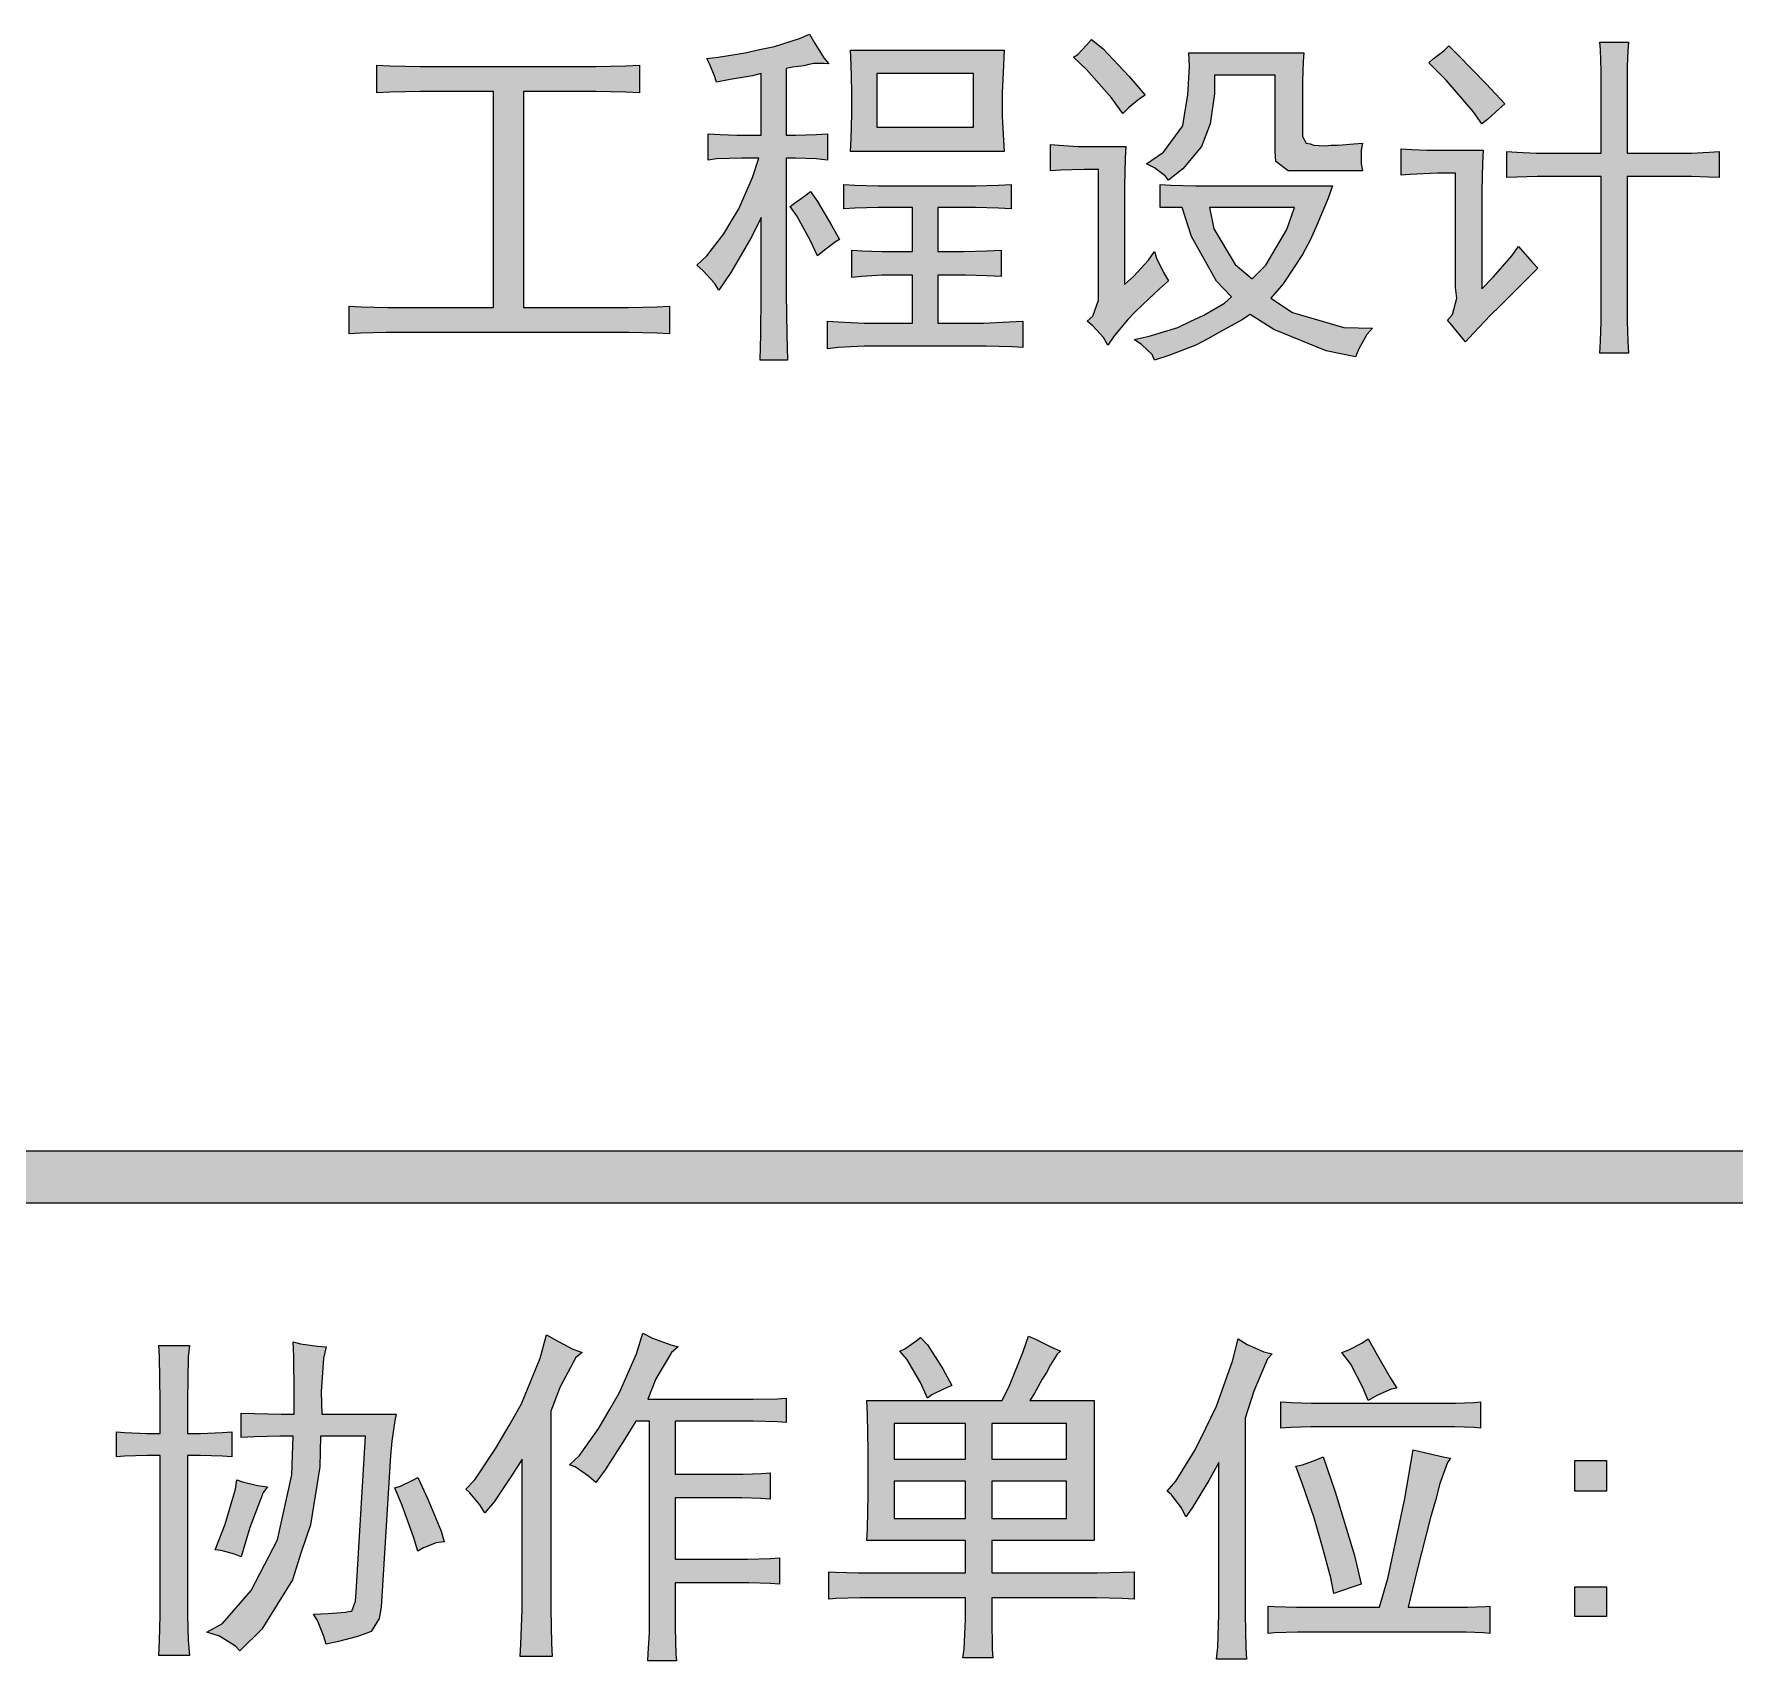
# Model space of a CAD drawing. Header units: millimetres. Extents: x 564 to 880, y 85 to 763.
# Drawn here: x 875.449 to 876.423, y 755.098 to 756.03 of the extents above; entities that cross this region are included whole.
import ezdxf

# ---------------------------------------------------------------- set-up
doc = ezdxf.new("R2010")
doc.units = ezdxf.units.MM

msp = doc.modelspace()

# ---------------------------------------------------------------- hatches: boundary and pattern name
h = msp.add_hatch(color=0)
h.dxf.hatch_style = 2
h.paths.add_polyline_path([(875.83467, 756.01617), (875.84111, 756.01688), (875.85649, 756.01939), (875.86472, 756.02118), (875.87331, 756.02296), (875.88762, 756.02762), (875.89335, 756.03012), (875.89621, 756.02511), (875.90157, 756.01652), (875.90444, 756.01295), (875.90157, 756.0133), (875.89585, 756.0133), (875.89299, 756.01259), (875.89013, 756.01187), (875.88369, 756.01116), (875.88011, 756.01044), (875.88011, 755.97216), (875.88547, 755.97216), (875.89728, 755.97252), (875.90372, 755.97287), (875.90372, 755.95785), (875.89728, 755.95856), (875.88547, 755.95892), (875.88011, 755.95892), (875.88011, 755.88987), (875.88011, 755.88128), (875.88047, 755.85803), (875.88082, 755.84336), (875.86508, 755.84336), (875.86544, 755.85803), (875.8658, 755.88057), (875.8658, 755.88879), (875.8658, 755.92493), (875.86043, 755.9142), (875.84826, 755.89345), (875.84147, 755.88343), (875.83896, 755.88736), (875.83252, 755.89452), (875.82894, 755.89774), (875.83467, 755.90311), (875.84433, 755.91563), (875.84862, 755.92278), (875.85292, 755.92994), (875.86079, 755.94783), (875.86436, 755.95892), (875.8547, 755.95892), (875.84004, 755.95856), (875.83538, 755.95785), (875.83538, 755.97287), (875.84218, 755.97252), (875.85184, 755.97216), (875.85506, 755.97216), (875.8658, 755.97216), (875.8658, 756.00758), (875.86079, 756.00615), (875.84791, 756.004), (875.84004, 756.00257), (875.83896, 756.00615), (875.8361, 756.01295)])
h = msp.add_hatch(color=0)
h.paths.add_polyline_path([(876.00497, 756.02082), (876.00462, 756.01223), (876.0039, 755.99649), (876.0039, 755.98933), (876.0039, 755.98289), (876.00462, 755.9693), (876.00497, 755.96286), (875.91696, 755.96286), (875.91732, 755.97001), (875.91768, 755.98432), (875.91768, 755.99112), (875.91768, 755.99756), (875.91732, 756.01259), (875.91696, 756.02082)])
h.paths.add_polyline_path([(875.98744, 755.97681), (875.98744, 756.00758), (875.93199, 756.00758), (875.93199, 755.97681)])
h = msp.add_hatch(color=0)
h.dxf.hatch_style = 2
h.paths.add_polyline_path([(876.05507, 756.0269), (876.06151, 756.02189), (876.07653, 756.00579), (876.08583, 755.99506), (876.08261, 755.99291), (876.07617, 755.9879), (876.07295, 755.98468), (876.06651, 755.99363), (876.0522, 756.00973), (876.04469, 756.01688), (876.04719, 756.01831), (876.0522, 756.02368)])
h = msp.add_hatch(color=0)
h.dxf.hatch_style = 2
h.paths.add_polyline_path([(876.25972, 756.02332), (876.26509, 756.01796), (876.28119, 756.0015), (876.29192, 755.99005), (876.2887, 755.98719), (876.2819, 755.9811), (876.27868, 755.9786), (876.27367, 755.98576), (876.25829, 756.00364), (876.24827, 756.01366), (876.25077, 756.01581), (876.25686, 756.02046)])
h = msp.add_hatch(color=0)
h.dxf.hatch_style = 2
h.paths.add_polyline_path([(876.34702, 755.96178), (876.34702, 756.00114), (876.34702, 756.00901), (876.34666, 756.02118), (876.3463, 756.02547), (876.36276, 756.02547), (876.3624, 756.02046), (876.36205, 756.01152), (876.36205, 756.00758), (876.36205, 755.96178), (876.39425, 755.96178), (876.3989, 755.96178), (876.40892, 755.9625), (876.41464, 755.96286), (876.41464, 755.94783), (876.40856, 755.94819), (876.3989, 755.94855), (876.39496, 755.94855), (876.36205, 755.94855), (876.36205, 755.87019), (876.36205, 755.86554), (876.3624, 755.85409), (876.36276, 755.84729), (876.3463, 755.84729), (876.34666, 755.85409), (876.34702, 755.86518), (876.34702, 755.86947), (876.34702, 755.94855), (876.31625, 755.94855), (876.31052, 755.94855), (876.29872, 755.94819), (876.29299, 755.94783), (876.29299, 755.96286), (876.29872, 755.9625), (876.30981, 755.96178), (876.31482, 755.96178)])
h = msp.add_hatch(color=0)
h.dxf.hatch_style = 2
h.paths.add_polyline_path([(875.76168, 756.01152), (875.77098, 756.01152), (875.78816, 756.01187), (875.79603, 756.01223), (875.79603, 755.99649), (875.78816, 755.99685), (875.77098, 755.9972), (875.76168, 755.9972), (875.72948, 755.9972), (875.72948, 755.87341), (875.78028, 755.87341), (875.78959, 755.87341), (875.80605, 755.87377), (875.8132, 755.87413), (875.8132, 755.85838), (875.80605, 755.85874), (875.78995, 755.8591), (875.78136, 755.8591), (875.65971, 755.8591), (875.65077, 755.8591), (875.6361, 755.85874), (875.62966, 755.85838), (875.62966, 755.87413), (875.63645, 755.87377), (875.65184, 755.87341), (875.66043, 755.87341), (875.71231, 755.87341), (875.71231, 755.9972), (875.68082, 755.9972), (875.67044, 755.9972), (875.65291, 755.99685), (875.6454, 755.99649), (875.6454, 756.01223), (875.65291, 756.01187), (875.67044, 756.01152), (875.68082, 756.01152)])
h = msp.add_hatch(color=0)
h.dxf.hatch_style = 2
h.paths.add_polyline_path([(876.17421, 755.95177), (876.16777, 755.95177), (876.16061, 755.95713), (876.16025, 755.96286), (876.16025, 756.00651), (876.12555, 756.00651), (876.12555, 755.99577), (876.12304, 755.9786), (876.12054, 755.97216), (876.11804, 755.96572), (876.1073, 755.95284), (876.09907, 755.9464), (876.09728, 755.9489), (876.0912, 755.95355), (876.08655, 755.9557), (876.09621, 755.9625), (876.1073, 755.97753), (876.10873, 755.98611), (876.11016, 755.99506), (876.11124, 756.01152), (876.11088, 756.01939), (876.17671, 756.01939), (876.17635, 756.01438), (876.176, 756.00293), (876.176, 755.99577), (876.176, 755.97466), (876.176, 755.97144), (876.17814, 755.96751), (876.18029, 755.96715), (876.18244, 755.96643), (876.18852, 755.96608), (876.19246, 755.96643), (876.19639, 755.96643), (876.20534, 755.96715), (876.21034, 755.96751), (876.20963, 755.96357), (876.20963, 755.9557), (876.21034, 755.95177)])
h = msp.add_hatch(color=0)
h.dxf.hatch_style = 2
h.paths.add_polyline_path([(876.07474, 755.96572), (876.07439, 755.95892), (876.07403, 755.94318), (876.07403, 755.93459), (876.07403, 755.88665), (876.07904, 755.8913), (876.08762, 755.9006), (876.0912, 755.90561), (876.09227, 755.90168), (876.09621, 755.89345), (876.09907, 755.88879), (876.09406, 755.88414), (876.0844, 755.8752), (876.08011, 755.87091), (876.07582, 755.86661), (876.06795, 755.85731), (876.06437, 755.85194), (876.06186, 755.85624), (876.05578, 755.86303), (876.05256, 755.86554), (876.05578, 755.8684), (876.059, 755.8777), (876.059, 755.88343), (876.059, 755.95248), (876.05077, 755.95248), (876.03718, 755.95212), (876.03145, 755.95177), (876.03145, 755.96679), (876.03646, 755.96643), (876.04719, 755.96572), (876.05256, 755.96572)])
h = msp.add_hatch(color=0)
h.dxf.hatch_style = 2
h.paths.add_polyline_path([(876.2794, 755.96357), (876.27904, 755.95606), (876.27868, 755.94032), (876.27868, 755.93209), (876.27868, 755.88414), (876.28548, 755.89094), (876.29586, 755.90311), (876.29979, 755.90847), (876.3023, 755.90561), (876.30766, 755.89917), (876.31088, 755.89595), (876.28906, 755.87413), (876.28369, 755.86912), (876.27403, 755.85874), (876.26938, 755.85373), (876.26652, 755.85731), (876.26151, 755.86339), (876.259, 755.86625), (876.26187, 755.86947), (876.26437, 755.87878), (876.26365, 755.88486), (876.26365, 755.95033), (876.25328, 755.95033), (876.23754, 755.94962), (876.23253, 755.94926), (876.23253, 755.96429), (876.23861, 755.96393), (876.2472, 755.96357), (876.2497, 755.96357)])
h = msp.add_hatch(color=0)
h.dxf.hatch_style = 2
h.paths.add_polyline_path([(875.98208, 755.94318), (875.98852, 755.94318), (876.00175, 755.94354), (876.00891, 755.94389), (876.00891, 755.92994), (876.00175, 755.9303), (875.98852, 755.93066), (875.98208, 755.93066), (875.96705, 755.93066), (875.96705, 755.90561), (875.97564, 755.90561), (875.98172, 755.90561), (875.99531, 755.90597), (876.00319, 755.90633), (876.00319, 755.8913), (875.99531, 755.89166), (875.98279, 755.89201), (875.97814, 755.89201), (875.96705, 755.89201), (875.96705, 755.86447), (875.98601, 755.86447), (875.99317, 755.86447), (876.00784, 755.86518), (876.01571, 755.86554), (876.01571, 755.85051), (876.00963, 755.85087), (875.9946, 755.85123), (875.98601, 755.85123), (875.93342, 755.85123), (875.92483, 755.85123), (875.9098, 755.85051), (875.90372, 755.8498), (875.90372, 755.86554), (875.9098, 755.86518), (875.92483, 755.86447), (875.93342, 755.86447), (875.95238, 755.86447), (875.95238, 755.89201), (875.94129, 755.89201), (875.93485, 755.89201), (875.9234, 755.8913), (875.91768, 755.89058), (875.91768, 755.90633), (875.9234, 755.90597), (875.93485, 755.90561), (875.94129, 755.90561), (875.95238, 755.90561), (875.95238, 755.93066), (875.93986, 755.93066), (875.9327, 755.93066), (875.91946, 755.9303), (875.91302, 755.92994), (875.91302, 755.94389), (875.91946, 755.94354), (875.9327, 755.94318), (875.93986, 755.94318)])
h = msp.add_hatch(color=0)
h.paths.add_polyline_path([(876.09442, 755.94389), (876.1005, 755.94354), (876.11482, 755.94318), (876.12269, 755.94318), (876.19317, 755.94318), (876.19067, 755.93602), (876.18423, 755.92064), (876.18029, 755.91205), (876.176, 755.90382), (876.16491, 755.88701), (876.15775, 755.87878), (876.17027, 755.87055), (876.19961, 755.86196), (876.21607, 755.8616), (876.21285, 755.85803), (876.2082, 755.8498), (876.20641, 755.84514), (876.18959, 755.84872), (876.15954, 755.86089), (876.14594, 755.86947), (876.14093, 755.86625), (876.12877, 755.85946), (876.12161, 755.85552), (876.11482, 755.85194), (876.09943, 755.84586), (876.0912, 755.84336), (876.08977, 755.84658), (876.08369, 755.8523), (876.07939, 755.85516), (876.08798, 755.85695), (876.10444, 755.86196), (876.11195, 755.86554), (876.11947, 755.86912), (876.13127, 755.87591), (876.13521, 755.87949), (876.12662, 755.88844), (876.11231, 755.9142), (876.10694, 755.93066), (876.09442, 755.93066)])
h.paths.add_polyline_path([(876.14702, 755.88987), (876.15489, 755.89774), (876.16705, 755.91813), (876.17135, 755.93066), (876.12269, 755.93066), (876.12519, 755.91849), (876.13736, 755.8981)])
h = msp.add_hatch(color=0)
h.dxf.hatch_style = 2
h.paths.add_polyline_path([(875.89406, 755.93996), (875.898, 755.93423), (875.90623, 755.92028), (875.91052, 755.91241), (875.90837, 755.91098), (875.90193, 755.90633), (875.898, 755.90311), (875.89406, 755.91169), (875.88619, 755.926), (875.88225, 755.93137), (875.88476, 755.93316), (875.89084, 755.93745)])
h = msp.add_hatch(color=0)
h.dxf.hatch_style = 2
h.paths.add_polyline_path([(878.87335, 755.3904), (878.87335, 755.36034), (875.38636, 755.36034), (875.38636, 755.3904)])
h = msp.add_hatch(color=0)
h.dxf.hatch_style = 2
h.paths.add_polyline_path([(875.59817, 755.23941), (875.59817, 755.25193), (875.59781, 755.27269), (875.59746, 755.28092), (875.60175, 755.27984), (875.61141, 755.27841), (875.61642, 755.27805), (875.61499, 755.27161), (875.61356, 755.25229), (875.61391, 755.23941), (875.65649, 755.23941), (875.65578, 755.23583), (875.65399, 755.22403), (875.65327, 755.2158), (875.6479, 755.12886), (875.64683, 755.12242), (875.64218, 755.1149), (875.63824, 755.11347), (875.63431, 755.11204), (875.62357, 755.10918), (875.61642, 755.10775), (875.61499, 755.11276), (875.61141, 755.12134), (875.60926, 755.12492), (875.61749, 755.12528), (875.62751, 755.12599), (875.6293, 755.12635), (875.63109, 755.12671), (875.63323, 755.13243), (875.63359, 755.13744), (875.63896, 755.22689), (875.6132, 755.22689), (875.61284, 755.20936), (875.60747, 755.17608), (875.60211, 755.16034), (875.5971, 755.1446), (875.57957, 755.11633), (875.56704, 755.10381), (875.56454, 755.10667), (875.55524, 755.1124), (875.54808, 755.11454), (875.55703, 755.11955), (875.57348, 755.13852), (875.581, 755.15319), (875.58851, 755.1675), (875.59674, 755.20471), (875.59746, 755.22689), (875.58994, 755.22689), (875.57527, 755.22653), (875.56776, 755.22617), (875.56776, 755.24013), (875.57527, 755.23977), (875.59066, 755.23941)])
h = msp.add_hatch(color=0)
h.dxf.hatch_style = 2
h.paths.add_polyline_path([(875.76311, 755.27483), (875.75953, 755.27197), (875.75059, 755.25515), (875.74522, 755.2412), (875.74522, 755.14066), (875.74522, 755.12814), (875.74558, 755.1081), (875.74594, 755.10059), (875.72769, 755.10059), (875.72805, 755.10775), (875.72876, 755.12742), (875.72876, 755.13995), (875.72876, 755.21365), (875.72304, 755.20471), (875.71266, 755.18932), (875.7073, 755.18288), (875.70443, 755.18753), (875.69871, 755.19433), (875.69656, 755.19648), (875.70157, 755.20184), (875.71374, 755.22009), (875.72125, 755.23297), (875.72841, 755.24549), (875.73914, 755.27161), (875.74272, 755.28485), (875.74701, 755.28235), (875.75739, 755.27698)])
h = msp.add_hatch(color=0)
h.dxf.hatch_style = 2
h.paths.add_polyline_path([(875.81821, 755.27805), (875.81427, 755.27483), (875.80533, 755.25981), (875.80068, 755.248), (875.85256, 755.248), (875.86114, 755.248), (875.8751, 755.24836), (875.88011, 755.24871), (875.88011, 755.23476), (875.8751, 755.23512), (875.86114, 755.23548), (875.85256, 755.23548), (875.81642, 755.23548), (875.81642, 755.20506), (875.84862, 755.20506), (875.85542, 755.20506), (875.86615, 755.20542), (875.87081, 755.20578), (875.87081, 755.19075), (875.86544, 755.19111), (875.8547, 755.19147), (875.84862, 755.19147), (875.81642, 755.19147), (875.81642, 755.15641), (875.85041, 755.15641), (875.85792, 755.15641), (875.87116, 755.15676), (875.87617, 755.15712), (875.87617, 755.14209), (875.87116, 755.14245), (875.85864, 755.14281), (875.85113, 755.14281), (875.81642, 755.14281), (875.81642, 755.12814), (875.81642, 755.11705), (875.81678, 755.10202), (875.81714, 755.09809), (875.80068, 755.09809), (875.80104, 755.10238), (875.80175, 755.11419), (875.80175, 755.1217), (875.80175, 755.23548), (875.79388, 755.23548), (875.7878, 755.22546), (875.77635, 755.20757), (875.77098, 755.20041), (875.76669, 755.20399), (875.75918, 755.20936), (875.75596, 755.21043), (875.76168, 755.2158), (875.77277, 755.23154), (875.77885, 755.24192), (875.78458, 755.25193), (875.79424, 755.27412), (875.79782, 755.28592), (875.80354, 755.28306), (875.81392, 755.27913)])
h = msp.add_hatch(color=0)
h.paths.add_polyline_path([(876.0565, 755.24728), (876.0565, 755.16714), (875.99782, 755.16714), (875.99782, 755.14853), (876.0497, 755.14853), (876.05829, 755.14853), (876.07295, 755.14889), (876.07939, 755.14925), (876.07939, 755.13351), (876.0726, 755.13386), (876.05793, 755.13422), (876.0497, 755.13422), (875.99782, 755.13422), (875.99782, 755.12206), (875.99818, 755.10488), (875.99853, 755.09987), (875.98136, 755.09987), (875.98208, 755.10488), (875.98279, 755.12206), (875.98279, 755.13422), (875.93199, 755.13422), (875.92233, 755.13422), (875.90873, 755.13386), (875.90444, 755.13351), (875.90444, 755.14925), (875.90837, 755.14889), (875.92125, 755.14853), (875.9302, 755.14853), (875.98279, 755.14853), (875.98279, 755.16714), (875.92626, 755.16714), (875.92662, 755.17394), (875.92698, 755.19326), (875.92698, 755.20578), (875.92698, 755.2183), (875.92662, 755.23905), (875.92626, 755.24728), (876.0039, 755.24728), (876.0082, 755.25623), (876.01571, 755.27483), (876.01893, 755.28414), (876.02286, 755.28235), (876.03181, 755.27805), (876.03718, 755.27555), (876.03539, 755.27376), (876.03145, 755.26768), (876.0293, 755.26338), (876.0268, 755.25945), (876.02215, 755.25122), (876.01964, 755.24728)])
h.paths.add_polyline_path([(876.04075, 755.17966), (876.04075, 755.20113), (875.99782, 755.20113), (875.99782, 755.17966)])
h.paths.add_polyline_path([(876.04075, 755.21365), (876.04075, 755.23405), (875.99782, 755.23405), (875.99782, 755.21365)])
h.paths.add_polyline_path([(875.98279, 755.17966), (875.98279, 755.20113), (875.942, 755.20113), (875.942, 755.17966)])
h.paths.add_polyline_path([(875.98279, 755.21365), (875.98279, 755.23405), (875.942, 755.23405), (875.942, 755.21365)])
h = msp.add_hatch(color=0)
h.dxf.hatch_style = 2
h.paths.add_polyline_path([(875.95703, 755.28342), (875.96097, 755.27913), (875.96991, 755.26553), (875.97492, 755.25587), (875.97063, 755.25408), (875.96347, 755.2505), (875.96097, 755.24871), (875.95703, 755.25766), (875.94916, 755.2709), (875.94522, 755.27555), (875.94809, 755.27698), (875.95381, 755.28092)])
h = msp.add_hatch(color=0)
h.dxf.hatch_style = 2
h.paths.add_polyline_path([(876.15847, 755.27412), (876.15596, 755.27125), (876.14809, 755.25265), (876.14308, 755.23727), (876.14308, 755.13744), (876.14308, 755.12492), (876.14344, 755.1056), (876.1438, 755.09916), (876.12662, 755.09916), (876.12734, 755.10596), (876.12805, 755.12492), (876.12805, 755.13673), (876.12805, 755.21186), (876.12233, 755.20149), (876.11267, 755.18574), (876.10909, 755.18073), (876.10659, 755.18574), (876.10086, 755.19326), (876.09836, 755.1954), (876.10337, 755.20113), (876.11446, 755.21902), (876.12054, 755.23154), (876.12662, 755.24406), (876.13592, 755.26982), (876.13915, 755.2827), (876.14415, 755.27948), (876.15381, 755.27519)])
h = msp.add_hatch(color=0)
h.dxf.hatch_style = 2
h.paths.add_polyline_path([(876.21356, 755.2827), (876.21822, 755.27447), (876.22645, 755.26016), (876.23002, 755.25444), (876.2268, 755.25372), (876.21857, 755.25015), (876.21356, 755.24728), (876.2107, 755.25444), (876.20355, 755.26803), (876.19854, 755.27483), (876.20247, 755.27626), (876.20999, 755.2802)])
h = msp.add_hatch(color=0)
h.dxf.hatch_style = 2
h.paths.add_polyline_path([(875.52125, 755.22832), (875.52125, 755.24728), (875.52089, 755.27233), (875.52053, 755.27877), (875.53806, 755.27877), (875.53735, 755.27233), (875.53699, 755.24728), (875.53699, 755.22832), (875.5445, 755.22832), (875.55703, 755.22904), (875.56239, 755.22939), (875.56239, 755.21508), (875.55703, 755.21544), (875.5445, 755.2158), (875.53699, 755.2158), (875.53699, 755.12957), (875.53699, 755.1242), (875.53735, 755.10989), (875.53806, 755.10131), (875.52053, 755.10131), (875.52089, 755.10989), (875.52125, 755.1242), (875.52125, 755.12957), (875.52125, 755.2158), (875.51373, 755.2158), (875.50085, 755.21544), (875.4962, 755.21508), (875.4962, 755.22939), (875.50085, 755.22904), (875.51373, 755.22832)])
h = msp.add_hatch(color=0)
h.dxf.hatch_style = 2
h.paths.add_polyline_path([(876.25686, 755.24585), (876.26365, 755.24585), (876.27439, 755.24621), (876.27797, 755.24657), (876.27797, 755.23154), (876.27439, 755.2319), (876.2633, 755.23226), (876.25578, 755.23226), (876.18602, 755.23226), (876.18065, 755.23226), (876.1692, 755.2319), (876.16347, 755.23154), (876.16347, 755.24657), (876.16956, 755.24621), (876.18101, 755.24585), (876.18602, 755.24585)])
h = msp.add_hatch(color=0)
h.dxf.hatch_style = 2
h.paths.add_polyline_path([(876.26079, 755.21437), (876.259, 755.21186), (876.25471, 755.1997), (876.25221, 755.19004), (876.24934, 755.18038), (876.24147, 755.14961), (876.23646, 755.12886), (876.26294, 755.12886), (876.27045, 755.12886), (876.28083, 755.12921), (876.28333, 755.12957), (876.28333, 755.11383), (876.27976, 755.11419), (876.26974, 755.11454), (876.26294, 755.11454), (876.1828, 755.11454), (876.17313, 755.11454), (876.1599, 755.11419), (876.15632, 755.11383), (876.15632, 755.12957), (876.1599, 755.12921), (876.17242, 755.12886), (876.18136, 755.12886), (876.22, 755.12886), (876.22501, 755.14603), (876.23467, 755.19111), (876.23933, 755.21902), (876.24577, 755.21759), (876.2565, 755.21508)])
h = msp.add_hatch(color=0)
h.dxf.hatch_style = 2
h.paths.add_polyline_path([(876.1878, 755.21508), (876.1946, 755.19505), (876.20569, 755.15855), (876.20963, 755.14209), (876.20498, 755.14066), (876.19711, 755.1378), (876.19389, 755.13673), (876.1921, 755.14567), (876.18745, 755.1632), (876.18494, 755.17215), (876.18244, 755.18073), (876.176, 755.19934), (876.17206, 755.20972), (876.176, 755.21043), (876.18387, 755.21329)])
h = msp.add_hatch(color=0)
h.dxf.hatch_style = 2
h.paths.add_polyline_path([(876.35024, 755.1954), (876.33199, 755.1954), (876.33199, 755.21294), (876.35024, 755.21294)])
h = msp.add_hatch(color=0)
h.dxf.hatch_style = 2
h.paths.add_polyline_path([(875.66901, 755.20328), (875.67474, 755.19075), (875.68225, 755.17251), (875.68404, 755.16642), (875.67939, 755.16571), (875.67223, 755.16285), (875.66901, 755.16106), (875.66651, 755.16929), (875.66007, 755.18717), (875.65578, 755.19719), (875.659, 755.19827), (875.66579, 755.20149)])
h = msp.add_hatch(color=0)
h.dxf.hatch_style = 2
h.paths.add_polyline_path([(875.58279, 755.19791), (875.58028, 755.19469), (875.57277, 755.17465), (875.56776, 755.15784), (875.56382, 755.15927), (875.55631, 755.16141), (875.55273, 755.16177), (875.55846, 755.17644), (875.56454, 755.19648), (875.56526, 755.20184), (875.56848, 755.20077), (875.57706, 755.19862)])
h = msp.add_hatch(color=0)
h.dxf.hatch_style = 2
h.paths.add_polyline_path([(876.35024, 755.12349), (876.33199, 755.12349), (876.33199, 755.14066), (876.35024, 755.14066)])

# ---------------------------------------------------------------- linework, layer by layer
at = {"color": 0, "lineweight": 0}
for points in [[(875.83467, 756.01617), (875.84111, 756.01688), (875.85649, 756.01939), (875.86472, 756.02118), (875.87331, 756.02296), (875.88762, 756.02762), (875.89335, 756.03012), (875.89621, 756.02511), (875.90157, 756.01652), (875.90444, 756.01295), (875.90157, 756.0133), (875.89585, 756.0133), (875.89299, 756.01259), (875.89013, 756.01187), (875.88369, 756.01116), (875.88011, 756.01044), (875.88011, 755.97216), (875.88547, 755.97216), (875.89728, 755.97252), (875.90372, 755.97287), (875.90372, 755.95785), (875.89728, 755.95856), (875.88547, 755.95892), (875.88011, 755.95892), (875.88011, 755.88987), (875.88011, 755.88128), (875.88047, 755.85803), (875.88082, 755.84336), (875.86508, 755.84336), (875.86544, 755.85803), (875.8658, 755.88057), (875.8658, 755.88879), (875.8658, 755.92493), (875.86043, 755.9142), (875.84826, 755.89345), (875.84147, 755.88343), (875.83896, 755.88736), (875.83252, 755.89452), (875.82894, 755.89774), (875.83467, 755.90311), (875.84433, 755.91563), (875.84862, 755.92278), (875.85292, 755.92994), (875.86079, 755.94783), (875.86436, 755.95892), (875.8547, 755.95892), (875.84004, 755.95856), (875.83538, 755.95785), (875.83538, 755.97287), (875.84218, 755.97252), (875.85184, 755.97216), (875.85506, 755.97216), (875.8658, 755.97216), (875.8658, 756.00758), (875.86079, 756.00615), (875.84791, 756.004), (875.84004, 756.00257), (875.83896, 756.00615), (875.8361, 756.01295)], [(876.00497, 756.02082), (876.00462, 756.01223), (876.0039, 755.99649), (876.0039, 755.98933), (876.0039, 755.98289), (876.00462, 755.9693), (876.00497, 755.96286), (875.91696, 755.96286), (875.91732, 755.97001), (875.91768, 755.98432), (875.91768, 755.99112), (875.91768, 755.99756), (875.91732, 756.01259), (875.91696, 756.02082)], [(876.05507, 756.0269), (876.06151, 756.02189), (876.07653, 756.00579), (876.08583, 755.99506), (876.08261, 755.99291), (876.07617, 755.9879), (876.07295, 755.98468), (876.06651, 755.99363), (876.0522, 756.00973), (876.04469, 756.01688), (876.04719, 756.01831), (876.0522, 756.02368)], [(876.25972, 756.02332), (876.26509, 756.01796), (876.28119, 756.0015), (876.29192, 755.99005), (876.2887, 755.98719), (876.2819, 755.9811), (876.27868, 755.9786), (876.27367, 755.98576), (876.25829, 756.00364), (876.24827, 756.01366), (876.25077, 756.01581), (876.25686, 756.02046)], [(876.34702, 755.96178), (876.34702, 756.00114), (876.34702, 756.00901), (876.34666, 756.02118), (876.3463, 756.02547), (876.36276, 756.02547), (876.3624, 756.02046), (876.36205, 756.01152), (876.36205, 756.00758), (876.36205, 755.96178), (876.39425, 755.96178), (876.3989, 755.96178), (876.40892, 755.9625), (876.41464, 755.96286), (876.41464, 755.94783), (876.40856, 755.94819), (876.3989, 755.94855), (876.39496, 755.94855), (876.36205, 755.94855), (876.36205, 755.87019), (876.36205, 755.86554), (876.3624, 755.85409), (876.36276, 755.84729), (876.3463, 755.84729), (876.34666, 755.85409), (876.34702, 755.86518), (876.34702, 755.86947), (876.34702, 755.94855), (876.31625, 755.94855), (876.31052, 755.94855), (876.29872, 755.94819), (876.29299, 755.94783), (876.29299, 755.96286), (876.29872, 755.9625), (876.30981, 755.96178), (876.31482, 755.96178)], [(875.76168, 756.01152), (875.77098, 756.01152), (875.78816, 756.01187), (875.79603, 756.01223), (875.79603, 755.99649), (875.78816, 755.99685), (875.77098, 755.9972), (875.76168, 755.9972), (875.72948, 755.9972), (875.72948, 755.87341), (875.78028, 755.87341), (875.78959, 755.87341), (875.80605, 755.87377), (875.8132, 755.87413), (875.8132, 755.85838), (875.80605, 755.85874), (875.78995, 755.8591), (875.78136, 755.8591), (875.65971, 755.8591), (875.65077, 755.8591), (875.6361, 755.85874), (875.62966, 755.85838), (875.62966, 755.87413), (875.63645, 755.87377), (875.65184, 755.87341), (875.66043, 755.87341), (875.71231, 755.87341), (875.71231, 755.9972), (875.68082, 755.9972), (875.67044, 755.9972), (875.65291, 755.99685), (875.6454, 755.99649), (875.6454, 756.01223), (875.65291, 756.01187), (875.67044, 756.01152), (875.68082, 756.01152)], [(876.17421, 755.95177), (876.16777, 755.95177), (876.16061, 755.95713), (876.16025, 755.96286), (876.16025, 756.00651), (876.12555, 756.00651), (876.12555, 755.99577), (876.12304, 755.9786), (876.12054, 755.97216), (876.11804, 755.96572), (876.1073, 755.95284), (876.09907, 755.9464), (876.09728, 755.9489), (876.0912, 755.95355), (876.08655, 755.9557), (876.09621, 755.9625), (876.1073, 755.97753), (876.10873, 755.98611), (876.11016, 755.99506), (876.11124, 756.01152), (876.11088, 756.01939), (876.17671, 756.01939), (876.17635, 756.01438), (876.176, 756.00293), (876.176, 755.99577), (876.176, 755.97466), (876.176, 755.97144), (876.17814, 755.96751), (876.18029, 755.96715), (876.18244, 755.96643), (876.18852, 755.96608), (876.19246, 755.96643), (876.19639, 755.96643), (876.20534, 755.96715), (876.21034, 755.96751), (876.20963, 755.96357), (876.20963, 755.9557), (876.21034, 755.95177)], [(875.98744, 755.97681), (875.98744, 756.00758), (875.93199, 756.00758), (875.93199, 755.97681)], [(876.07474, 755.96572), (876.07439, 755.95892), (876.07403, 755.94318), (876.07403, 755.93459), (876.07403, 755.88665), (876.07904, 755.8913), (876.08762, 755.9006), (876.0912, 755.90561), (876.09227, 755.90168), (876.09621, 755.89345), (876.09907, 755.88879), (876.09406, 755.88414), (876.0844, 755.8752), (876.08011, 755.87091), (876.07582, 755.86661), (876.06795, 755.85731), (876.06437, 755.85194), (876.06186, 755.85624), (876.05578, 755.86303), (876.05256, 755.86554), (876.05578, 755.8684), (876.059, 755.8777), (876.059, 755.88343), (876.059, 755.95248), (876.05077, 755.95248), (876.03718, 755.95212), (876.03145, 755.95177), (876.03145, 755.96679), (876.03646, 755.96643), (876.04719, 755.96572), (876.05256, 755.96572)], [(876.2794, 755.96357), (876.27904, 755.95606), (876.27868, 755.94032), (876.27868, 755.93209), (876.27868, 755.88414), (876.28548, 755.89094), (876.29586, 755.90311), (876.29979, 755.90847), (876.3023, 755.90561), (876.30766, 755.89917), (876.31088, 755.89595), (876.28906, 755.87413), (876.28369, 755.86912), (876.27403, 755.85874), (876.26938, 755.85373), (876.26652, 755.85731), (876.26151, 755.86339), (876.259, 755.86625), (876.26187, 755.86947), (876.26437, 755.87878), (876.26365, 755.88486), (876.26365, 755.95033), (876.25328, 755.95033), (876.23754, 755.94962), (876.23253, 755.94926), (876.23253, 755.96429), (876.23861, 755.96393), (876.2472, 755.96357), (876.2497, 755.96357)], [(875.98208, 755.94318), (875.98852, 755.94318), (876.00175, 755.94354), (876.00891, 755.94389), (876.00891, 755.92994), (876.00175, 755.9303), (875.98852, 755.93066), (875.98208, 755.93066), (875.96705, 755.93066), (875.96705, 755.90561), (875.97564, 755.90561), (875.98172, 755.90561), (875.99531, 755.90597), (876.00319, 755.90633), (876.00319, 755.8913), (875.99531, 755.89166), (875.98279, 755.89201), (875.97814, 755.89201), (875.96705, 755.89201), (875.96705, 755.86447), (875.98601, 755.86447), (875.99317, 755.86447), (876.00784, 755.86518), (876.01571, 755.86554), (876.01571, 755.85051), (876.00963, 755.85087), (875.9946, 755.85123), (875.98601, 755.85123), (875.93342, 755.85123), (875.92483, 755.85123), (875.9098, 755.85051), (875.90372, 755.8498), (875.90372, 755.86554), (875.9098, 755.86518), (875.92483, 755.86447), (875.93342, 755.86447), (875.95238, 755.86447), (875.95238, 755.89201), (875.94129, 755.89201), (875.93485, 755.89201), (875.9234, 755.8913), (875.91768, 755.89058), (875.91768, 755.90633), (875.9234, 755.90597), (875.93485, 755.90561), (875.94129, 755.90561), (875.95238, 755.90561), (875.95238, 755.93066), (875.93986, 755.93066), (875.9327, 755.93066), (875.91946, 755.9303), (875.91302, 755.92994), (875.91302, 755.94389), (875.91946, 755.94354), (875.9327, 755.94318), (875.93986, 755.94318)], [(876.09442, 755.94389), (876.1005, 755.94354), (876.11482, 755.94318), (876.12269, 755.94318), (876.19317, 755.94318), (876.19067, 755.93602), (876.18423, 755.92064), (876.18029, 755.91205), (876.176, 755.90382), (876.16491, 755.88701), (876.15775, 755.87878), (876.17027, 755.87055), (876.19961, 755.86196), (876.21607, 755.8616), (876.21285, 755.85803), (876.2082, 755.8498), (876.20641, 755.84514), (876.18959, 755.84872), (876.15954, 755.86089), (876.14594, 755.86947), (876.14093, 755.86625), (876.12877, 755.85946), (876.12161, 755.85552), (876.11482, 755.85194), (876.09943, 755.84586), (876.0912, 755.84336), (876.08977, 755.84658), (876.08369, 755.8523), (876.07939, 755.85516), (876.08798, 755.85695), (876.10444, 755.86196), (876.11195, 755.86554), (876.11947, 755.86912), (876.13127, 755.87591), (876.13521, 755.87949), (876.12662, 755.88844), (876.11231, 755.9142), (876.10694, 755.93066), (876.09442, 755.93066)], [(875.89406, 755.93996), (875.898, 755.93423), (875.90623, 755.92028), (875.91052, 755.91241), (875.90837, 755.91098), (875.90193, 755.90633), (875.898, 755.90311), (875.89406, 755.91169), (875.88619, 755.926), (875.88225, 755.93137), (875.88476, 755.93316), (875.89084, 755.93745)], [(876.14702, 755.88987), (876.15489, 755.89774), (876.16705, 755.91813), (876.17135, 755.93066), (876.12269, 755.93066), (876.12519, 755.91849), (876.13736, 755.8981)], [(878.87335, 755.3904), (878.87335, 755.36034), (875.38636, 755.36034), (875.38636, 755.3904)], [(875.59817, 755.23941), (875.59817, 755.25193), (875.59781, 755.27269), (875.59746, 755.28092), (875.60175, 755.27984), (875.61141, 755.27841), (875.61642, 755.27805), (875.61499, 755.27161), (875.61356, 755.25229), (875.61391, 755.23941), (875.65649, 755.23941), (875.65578, 755.23583), (875.65399, 755.22403), (875.65327, 755.2158), (875.6479, 755.12886), (875.64683, 755.12242), (875.64218, 755.1149), (875.63824, 755.11347), (875.63431, 755.11204), (875.62357, 755.10918), (875.61642, 755.10775), (875.61499, 755.11276), (875.61141, 755.12134), (875.60926, 755.12492), (875.61749, 755.12528), (875.62751, 755.12599), (875.6293, 755.12635), (875.63109, 755.12671), (875.63323, 755.13243), (875.63359, 755.13744), (875.63896, 755.22689), (875.6132, 755.22689), (875.61284, 755.20936), (875.60747, 755.17608), (875.60211, 755.16034), (875.5971, 755.1446), (875.57957, 755.11633), (875.56704, 755.10381), (875.56454, 755.10667), (875.55524, 755.1124), (875.54808, 755.11454), (875.55703, 755.11955), (875.57348, 755.13852), (875.581, 755.15319), (875.58851, 755.1675), (875.59674, 755.20471), (875.59746, 755.22689), (875.58994, 755.22689), (875.57527, 755.22653), (875.56776, 755.22617), (875.56776, 755.24013), (875.57527, 755.23977), (875.59066, 755.23941)], [(875.76311, 755.27483), (875.75953, 755.27197), (875.75059, 755.25515), (875.74522, 755.2412), (875.74522, 755.14066), (875.74522, 755.12814), (875.74558, 755.1081), (875.74594, 755.10059), (875.72769, 755.10059), (875.72805, 755.10775), (875.72876, 755.12742), (875.72876, 755.13995), (875.72876, 755.21365), (875.72304, 755.20471), (875.71266, 755.18932), (875.7073, 755.18288), (875.70443, 755.18753), (875.69871, 755.19433), (875.69656, 755.19648), (875.70157, 755.20184), (875.71374, 755.22009), (875.72125, 755.23297), (875.72841, 755.24549), (875.73914, 755.27161), (875.74272, 755.28485), (875.74701, 755.28235), (875.75739, 755.27698)], [(875.81821, 755.27805), (875.81427, 755.27483), (875.80533, 755.25981), (875.80068, 755.248), (875.85256, 755.248), (875.86114, 755.248), (875.8751, 755.24836), (875.88011, 755.24871), (875.88011, 755.23476), (875.8751, 755.23512), (875.86114, 755.23548), (875.85256, 755.23548), (875.81642, 755.23548), (875.81642, 755.20506), (875.84862, 755.20506), (875.85542, 755.20506), (875.86615, 755.20542), (875.87081, 755.20578), (875.87081, 755.19075), (875.86544, 755.19111), (875.8547, 755.19147), (875.84862, 755.19147), (875.81642, 755.19147), (875.81642, 755.15641), (875.85041, 755.15641), (875.85792, 755.15641), (875.87116, 755.15676), (875.87617, 755.15712), (875.87617, 755.14209), (875.87116, 755.14245), (875.85864, 755.14281), (875.85113, 755.14281), (875.81642, 755.14281), (875.81642, 755.12814), (875.81642, 755.11705), (875.81678, 755.10202), (875.81714, 755.09809), (875.80068, 755.09809), (875.80104, 755.10238), (875.80175, 755.11419), (875.80175, 755.1217), (875.80175, 755.23548), (875.79388, 755.23548), (875.7878, 755.22546), (875.77635, 755.20757), (875.77098, 755.20041), (875.76669, 755.20399), (875.75918, 755.20936), (875.75596, 755.21043), (875.76168, 755.2158), (875.77277, 755.23154), (875.77885, 755.24192), (875.78458, 755.25193), (875.79424, 755.27412), (875.79782, 755.28592), (875.80354, 755.28306), (875.81392, 755.27913)], [(876.0565, 755.24728), (876.0565, 755.16714), (875.99782, 755.16714), (875.99782, 755.14853), (876.0497, 755.14853), (876.05829, 755.14853), (876.07295, 755.14889), (876.07939, 755.14925), (876.07939, 755.13351), (876.0726, 755.13386), (876.05793, 755.13422), (876.0497, 755.13422), (875.99782, 755.13422), (875.99782, 755.12206), (875.99818, 755.10488), (875.99853, 755.09987), (875.98136, 755.09987), (875.98208, 755.10488), (875.98279, 755.12206), (875.98279, 755.13422), (875.93199, 755.13422), (875.92233, 755.13422), (875.90873, 755.13386), (875.90444, 755.13351), (875.90444, 755.14925), (875.90837, 755.14889), (875.92125, 755.14853), (875.9302, 755.14853), (875.98279, 755.14853), (875.98279, 755.16714), (875.92626, 755.16714), (875.92662, 755.17394), (875.92698, 755.19326), (875.92698, 755.20578), (875.92698, 755.2183), (875.92662, 755.23905), (875.92626, 755.24728), (876.0039, 755.24728), (876.0082, 755.25623), (876.01571, 755.27483), (876.01893, 755.28414), (876.02286, 755.28235), (876.03181, 755.27805), (876.03718, 755.27555), (876.03539, 755.27376), (876.03145, 755.26768), (876.0293, 755.26338), (876.0268, 755.25945), (876.02215, 755.25122), (876.01964, 755.24728)], [(875.95703, 755.28342), (875.96097, 755.27913), (875.96991, 755.26553), (875.97492, 755.25587), (875.97063, 755.25408), (875.96347, 755.2505), (875.96097, 755.24871), (875.95703, 755.25766), (875.94916, 755.2709), (875.94522, 755.27555), (875.94809, 755.27698), (875.95381, 755.28092)], [(876.15847, 755.27412), (876.15596, 755.27125), (876.14809, 755.25265), (876.14308, 755.23727), (876.14308, 755.13744), (876.14308, 755.12492), (876.14344, 755.1056), (876.1438, 755.09916), (876.12662, 755.09916), (876.12734, 755.10596), (876.12805, 755.12492), (876.12805, 755.13673), (876.12805, 755.21186), (876.12233, 755.20149), (876.11267, 755.18574), (876.10909, 755.18073), (876.10659, 755.18574), (876.10086, 755.19326), (876.09836, 755.1954), (876.10337, 755.20113), (876.11446, 755.21902), (876.12054, 755.23154), (876.12662, 755.24406), (876.13592, 755.26982), (876.13915, 755.2827), (876.14415, 755.27948), (876.15381, 755.27519)], [(876.21356, 755.2827), (876.21822, 755.27447), (876.22645, 755.26016), (876.23002, 755.25444), (876.2268, 755.25372), (876.21857, 755.25015), (876.21356, 755.24728), (876.2107, 755.25444), (876.20355, 755.26803), (876.19854, 755.27483), (876.20247, 755.27626), (876.20999, 755.2802)], [(875.52125, 755.22832), (875.52125, 755.24728), (875.52089, 755.27233), (875.52053, 755.27877), (875.53806, 755.27877), (875.53735, 755.27233), (875.53699, 755.24728), (875.53699, 755.22832), (875.5445, 755.22832), (875.55703, 755.22904), (875.56239, 755.22939), (875.56239, 755.21508), (875.55703, 755.21544), (875.5445, 755.2158), (875.53699, 755.2158), (875.53699, 755.12957), (875.53699, 755.1242), (875.53735, 755.10989), (875.53806, 755.10131), (875.52053, 755.10131), (875.52089, 755.10989), (875.52125, 755.1242), (875.52125, 755.12957), (875.52125, 755.2158), (875.51373, 755.2158), (875.50085, 755.21544), (875.4962, 755.21508), (875.4962, 755.22939), (875.50085, 755.22904), (875.51373, 755.22832)], [(876.25686, 755.24585), (876.26365, 755.24585), (876.27439, 755.24621), (876.27797, 755.24657), (876.27797, 755.23154), (876.27439, 755.2319), (876.2633, 755.23226), (876.25578, 755.23226), (876.18602, 755.23226), (876.18065, 755.23226), (876.1692, 755.2319), (876.16347, 755.23154), (876.16347, 755.24657), (876.16956, 755.24621), (876.18101, 755.24585), (876.18602, 755.24585)], [(875.98279, 755.21365), (875.98279, 755.23405), (875.942, 755.23405), (875.942, 755.21365)], [(876.04075, 755.21365), (876.04075, 755.23405), (875.99782, 755.23405), (875.99782, 755.21365)], [(876.26079, 755.21437), (876.259, 755.21186), (876.25471, 755.1997), (876.25221, 755.19004), (876.24934, 755.18038), (876.24147, 755.14961), (876.23646, 755.12886), (876.26294, 755.12886), (876.27045, 755.12886), (876.28083, 755.12921), (876.28333, 755.12957), (876.28333, 755.11383), (876.27976, 755.11419), (876.26974, 755.11454), (876.26294, 755.11454), (876.1828, 755.11454), (876.17313, 755.11454), (876.1599, 755.11419), (876.15632, 755.11383), (876.15632, 755.12957), (876.1599, 755.12921), (876.17242, 755.12886), (876.18136, 755.12886), (876.22, 755.12886), (876.22501, 755.14603), (876.23467, 755.19111), (876.23933, 755.21902), (876.24577, 755.21759), (876.2565, 755.21508)], [(876.1878, 755.21508), (876.1946, 755.19505), (876.20569, 755.15855), (876.20963, 755.14209), (876.20498, 755.14066), (876.19711, 755.1378), (876.19389, 755.13673), (876.1921, 755.14567), (876.18745, 755.1632), (876.18494, 755.17215), (876.18244, 755.18073), (876.176, 755.19934), (876.17206, 755.20972), (876.176, 755.21043), (876.18387, 755.21329)], [(876.35024, 755.1954), (876.33199, 755.1954), (876.33199, 755.21294), (876.35024, 755.21294)], [(875.66901, 755.20328), (875.67474, 755.19075), (875.68225, 755.17251), (875.68404, 755.16642), (875.67939, 755.16571), (875.67223, 755.16285), (875.66901, 755.16106), (875.66651, 755.16929), (875.66007, 755.18717), (875.65578, 755.19719), (875.659, 755.19827), (875.66579, 755.20149)], [(875.58279, 755.19791), (875.58028, 755.19469), (875.57277, 755.17465), (875.56776, 755.15784), (875.56382, 755.15927), (875.55631, 755.16141), (875.55273, 755.16177), (875.55846, 755.17644), (875.56454, 755.19648), (875.56526, 755.20184), (875.56848, 755.20077), (875.57706, 755.19862)], [(875.98279, 755.17966), (875.98279, 755.20113), (875.942, 755.20113), (875.942, 755.17966)], [(876.04075, 755.17966), (876.04075, 755.20113), (875.99782, 755.20113), (875.99782, 755.17966)], [(876.35024, 755.12349), (876.33199, 755.12349), (876.33199, 755.14066), (876.35024, 755.14066)]]:
    msp.add_lwpolyline(points, close=True, dxfattribs=at)

doc.saveas('drawing.dxf')
